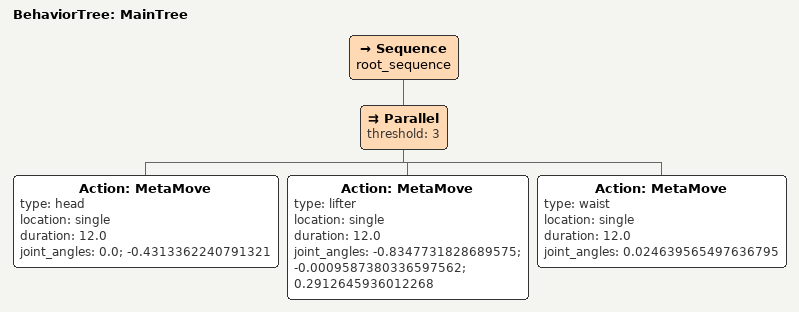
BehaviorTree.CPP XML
<root main_tree_to_execute="MainTree">
    <BehaviorTree ID="MainTree">
        <Sequence name="root_sequence">
            <!-- E6.1C OFFLINE PREVIEW: arms stay at measured READY. -->
            <Parallel threshold="3">
                <Action ID="MetaMove" type="head" location="single" duration="12.0"
                    joint_angles="0.0; -0.4313362240791321" />
                <Action ID="MetaMove" type="lifter" location="single" duration="12.0"
                    joint_angles="-0.8347731828689575; -0.0009587380336597562; 0.2912645936012268" />
                <Action ID="MetaMove" type="waist" location="single" duration="12.0"
                    joint_angles="0.024639565497636795" />
            </Parallel>
        </Sequence>
    </BehaviorTree>
</root>
